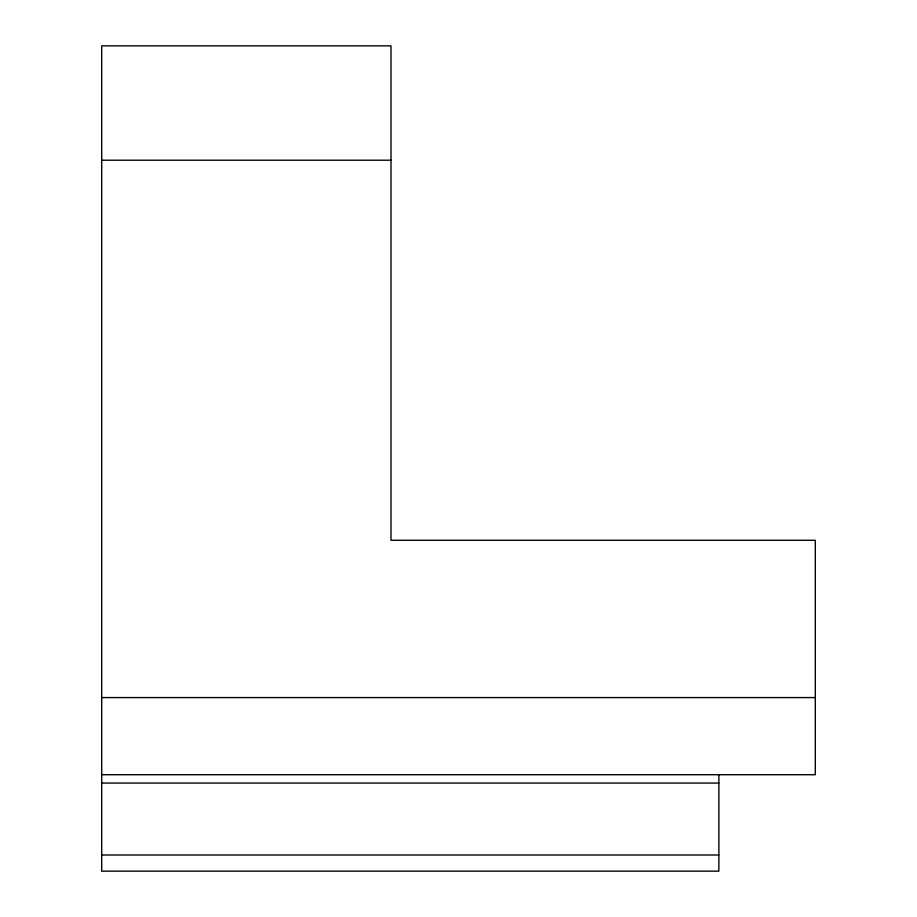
<?xml version="1.0" encoding="UTF-8"?>
<svg xmlns="http://www.w3.org/2000/svg" width="917" height="917" viewBox="0 0 917 917"><rect width="100%" height="100%" fill="white"/><g stroke="black" fill="none" stroke-linecap="round" stroke-linejoin="round"><path stroke-width="1.38" d="M101.695 160.211L390.997 160.211M101.695 697.573L815.305 697.573M101.695 774.716L815.305 774.716L815.305 540.273L390.997 540.273L390.997 45.85L101.695 45.85L101.695 871.15L718.871 871.15L718.871 774.716M101.695 783.072L718.871 783.072M101.695 854.999L718.871 854.999"/></g></svg>
